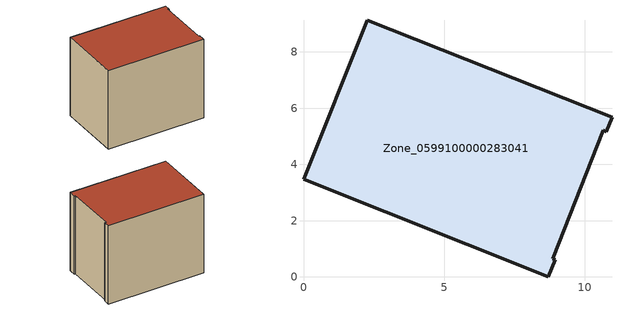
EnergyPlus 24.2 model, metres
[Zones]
Zone_0599100000283041
 floor ground (C_G): 0,3.47 2.26,9.13 10.96,5.67 10.76,5.16 10.65,5.21 8.86,0.64 8.94,0.62 8.69,0 z0.4
 wall outside (C_F): 2.26,9.13 0,3.47 8.69,0 8.94,0.62 8.86,0.64 10.65,5.21 10.76,5.16 10.96,5.67 2.26,9.13 z0.4:8.13
 roof outside (C_R): 8.69,0 8.94,0.62 8.86,0.64 10.65,5.21 10.76,5.16 10.96,5.67 2.26,9.13 0,3.47 z8.13
[BUILDING]
Pand.0599100000283041: North Axis=0; Terrain=City; Loads Convergence Tolerance Value=0.04; Temperature Convergence Tolerance Value=0.4; Solar Distribution=FullExterior; Maximum Number of Warmup Days=25; Minimum Number of Warmup Days=1
[Site:Location]
Rotterdam.The.Hague.AP_ZH_NLD Design_Conditions: Latitude=51.96; Longitude=4.45; Time Zone=1; Elevation=-4.5
[SITE:GROUNDTEMPERATURE:BUILDINGSURFACE]
18, 18, 18, 18, 18, 18, 18, 18, 18, 18, 18, 18
[MATERIAL] Thermal Absorptance=0.9; Solar Absorptance=0.7; Visible Absorptance=0.7
Name | Roughness | Thickness | Conductivity | Density | Specific Heat
G.TI.1965-1974 | MediumSmooth | 0.15 | 0.882353 | 540 | 1210
F.TI.1965-1974 | Rough | 0.3 | 0.697674 | 1920 | 840
R.TI.1965-1974 | MediumRough | 0.2 | 0.232558 | 1500 | 1000
[CONSTRUCTION]
C_G: G.TI.1965-1974
C_F: F.TI.1965-1974
C_R: R.TI.1965-1974
[ZONE]
Zone_0599100000283041: Type=1; Multiplier=1; Ceiling Height=Autocalculate; Volume=Autocalculate; Floor Area=autocalculate; Part of Total Floor Area=Yes
[ZONEINFILTRATION:DESIGNFLOWRATE]
Infil_Zone_0599100000283041: Zone or ZoneList or Space or SpaceList=Zone_0599100000283041; Schedule=AlwaysOn; Design Flow Rate Calculation Method=Flow/Area; Flow Rate per Floor Area=0.003; Constant Term Coefficient=1; Temperature Term Coefficient=0; Velocity Term Coefficient=0; Velocity Squared Term Coefficient=0
[HVACTEMPLATE:ZONE:IDEALLOADSAIRSYSTEM]
Zone_0599100000283041: Maximum Heating Supply Air Temperature=50; Minimum Cooling Supply Air Temperature=13; Maximum Heating Supply Air Humidity Ratio=0.0156; Minimum Cooling Supply Air Humidity Ratio=0.0077; Heating Limit=NoLimit; Cooling Limit=NoLimit; Dehumidification Control Type=ConstantSensibleHeatRatio; Cooling Sensible Heat Ratio=0.7; Dehumidification Setpoint=60; Humidification Control Type=None; Humidification Setpoint=30; Outdoor Air Method=None; Outdoor Air Flow Rate per Person=0.00944; Outdoor Air Flow Rate per Zone Floor Area=0; Outdoor Air Flow Rate per Zone=0; Demand Controlled Ventilation Type=None; Outdoor Air Economizer Type=NoEconomizer; Heat Recovery Type=None; Sensible Heat Recovery Effectiveness=0.7; Latent Heat Recovery Effectiveness=0.65
[ZONECONTROL:THERMOSTAT]
ThermostatControl_Zone_0599100000283041: Zone or ZoneList=Zone_0599100000283041; Control Type Schedule=DualSetpointControlType; Control 1=Thermostat_Zone_0599100000283041; Temperature Difference Between Cutout And Setpoint=0
[THERMOSTATSETPOINT:DUALSETPOINT]
Thermostat_Zone_0599100000283041: Heating Setpoint Temperature Schedule=HeatingSetpoint_Zone_0599100000283041; Cooling Setpoint Temperature Schedule=CoolingSetpoint_Zone_0599100000283041
[SCHEDULE:COMPACT]
HeatingSetpoint_Zone_0599100000283041: Through: 12/31, For: AllDays, Until: 24:00, 21
CoolingSetpoint_Zone_0599100000283041: Through: 12/31, For: AllDays, Until: 24:00, 24
DualSetpointControlType: Through: 12/31, For: AllDays, Until: 24:00, 4
AlwaysOn: Through: 12/31, For: AllDays, Until: 24:00, 1
